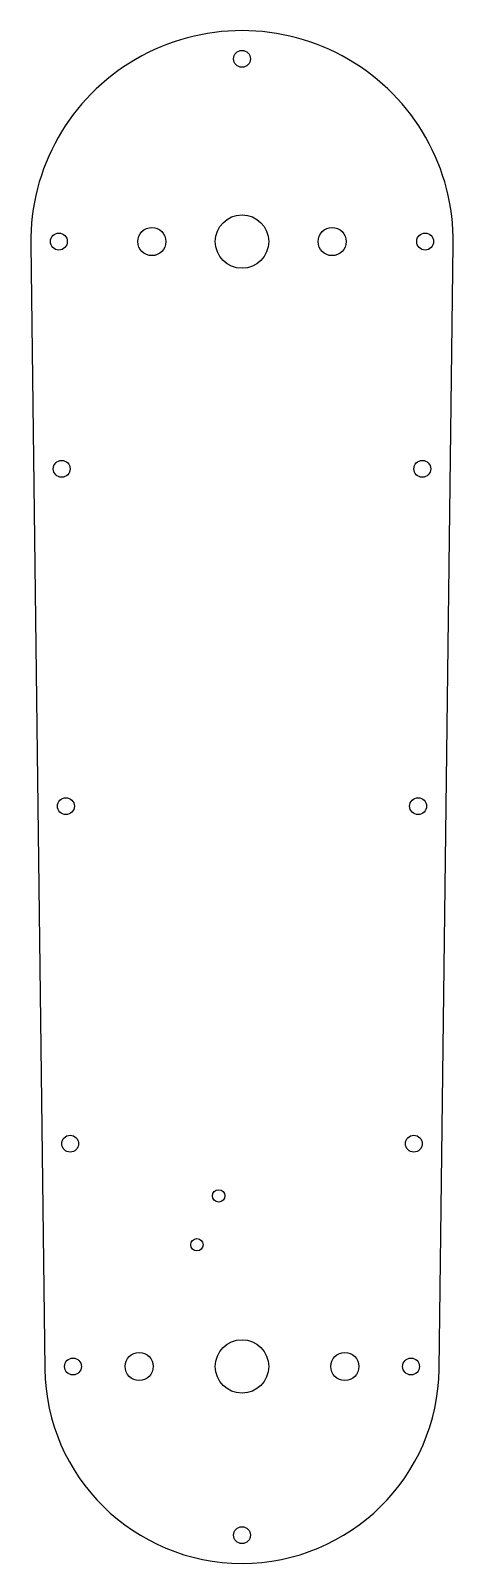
# Model space of a CAD drawing. Header units: millimetres. Extents: x -38 to 37, y -235 to 38.
import ezdxf

# ---------------------------------------------------------------- set-up
doc = ezdxf.new("R2010")
doc.units = ezdxf.units.MM

msp = doc.modelspace()

# ---------------------------------------------------------------- linework, layer by layer
msp.add_lwpolyline([(-37.5, -0.47), (-35, -200.44, 0.987577), (35, -200.44), (37.5, -0.47, 1.012579)], format="xyb", close=True)
msp.add_lwpolyline([(0, 35.99), (0, 36.01), (0.01, 36.01), (0.01, 35.99)], close=True)
for centre, radius in [((0, 32.5), 1.5), ((0, 0), 4.75), ((-32.5, 0), 1.5), ((-16, 0), 2.5), ((16, 0), 2.5), ((32.5, 0), 1.5), ((-32, -40.4), 1.5), ((32, -40.4), 1.5), ((-31.25, -100.39), 1.5), ((31.25, -100.39), 1.5), ((-30.5, -160.39), 1.5), ((30.5, -160.39), 1.5), ((-4.14, -169.67), 1.1), ((-8, -178.35), 1.1), ((0, -200), 4.75), ((-30, -200), 1.5), ((-18.25, -200), 2.5), ((18.25, -200), 2.5), ((30, -200), 1.5), ((0, -230), 1.5)]:
    msp.add_circle(centre, radius)

doc.saveas('drawing.dxf')
